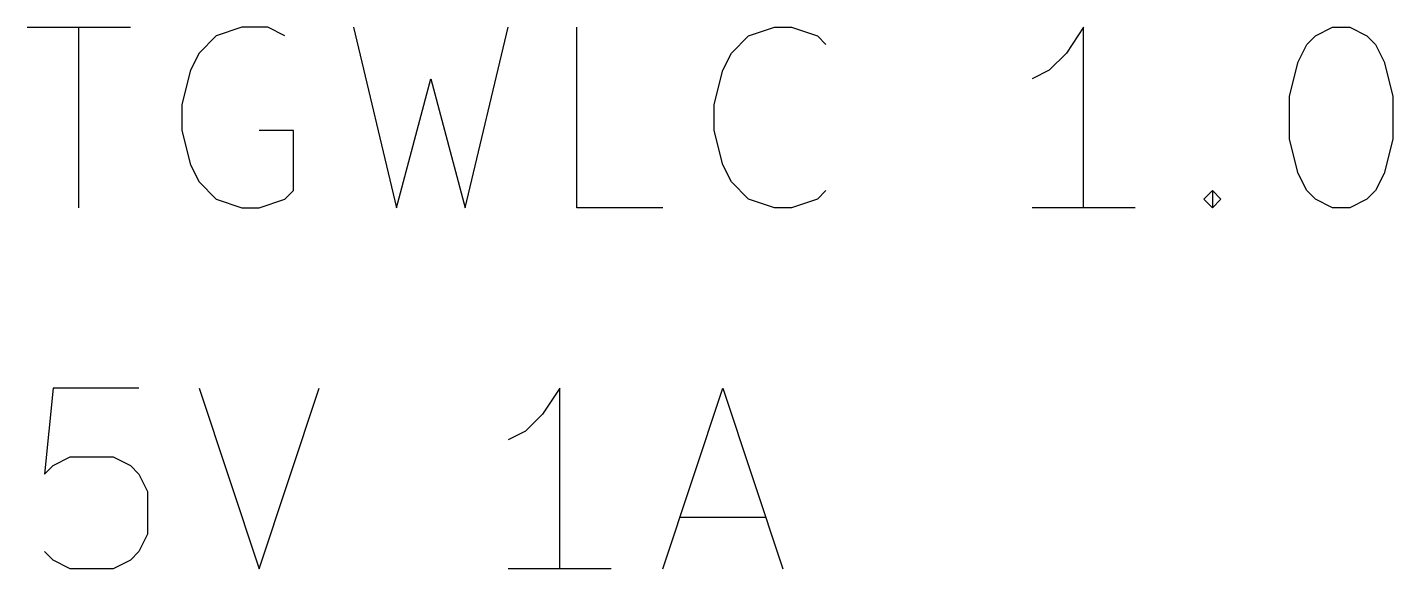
# Model space of a CAD drawing. Extents: x 174 to 996, y -337 to -30.
# Drawn here: x 174.19 to 181.77, y -32.87 to -29.87 of the extents above; entities outside this region: 4.
import ezdxf

# ---------------------------------------------------------------- set-up
doc = ezdxf.new("R2010")
doc.units = 0
doc.layers.add('BLACK', color=7, linetype='CONTINUOUS')

msp = doc.modelspace()

# ---------------------------------------------------------------- linework, layer by layer
at = {"layer": 'BLACK', "linetype": 'CONTINUOUS'}
for p, q in [((174.193922, -29.869819), (174.76535, -29.869819)), ((174.479636, -30.869819), (174.479636, -29.869819)), ((175.384398, -29.869819), (175.241541, -29.917438)), ((175.527255, -29.869819), (175.384398, -29.869819)), ((175.622493, -29.917438), (175.527255, -29.869819)), ((176.003446, -29.869819), (176.241541, -30.869819)), ((176.622493, -30.869819), (176.860589, -29.869819)), ((177.241541, -30.869819), (177.241541, -29.869819)), ((178.193922, -29.917438), (178.336779, -29.869819)), ((178.336779, -29.869819), (178.432017, -29.869819)), ((178.432017, -29.869819), (178.574874, -29.917438)), ((180.051065, -29.869819), (179.955827, -30.012676)), ((180.051065, -30.869819), (180.051065, -29.869819)), ((181.336779, -29.917438), (181.432017, -29.869819)), ((181.432017, -29.869819), (181.527255, -29.869819)), ((181.527255, -29.869819), (181.622493, -29.917438)), ((175.241541, -29.917438), (175.146303, -30.012676)), ((178.098684, -30.012676), (178.193922, -29.917438)), ((178.574874, -29.917438), (178.622493, -29.965057)), ((181.241541, -30.060295), (181.28916, -29.965057)), ((181.28916, -29.965057), (181.336779, -29.917438)), ((181.622493, -29.917438), (181.670112, -29.965057)), ((181.670112, -29.965057), (181.717731, -30.060295)), ((175.146303, -30.012676), (175.098684, -30.107914)), ((178.051065, -30.107914), (178.098684, -30.012676)), ((179.955827, -30.012676), (179.860589, -30.107914)), ((175.098684, -30.107914), (175.051065, -30.29839)), ((178.003446, -30.29839), (178.051065, -30.107914)), ((179.860589, -30.107914), (179.765351, -30.155533)), ((181.193922, -30.250771), (181.241541, -30.060295)), ((181.717731, -30.060295), (181.76535, -30.250771)), ((176.241541, -30.869819), (176.432017, -30.155533)), ((176.432017, -30.155533), (176.622493, -30.869819)), ((181.193922, -30.488866), (181.193922, -30.250771)), ((181.76535, -30.250771), (181.76535, -30.488866)), ((175.051065, -30.29839), (175.051065, -30.441247)), ((178.003446, -30.441247), (178.003446, -30.29839)), ((175.051065, -30.441247), (175.098684, -30.631723)), ((175.670112, -30.441247), (175.479636, -30.441247)), ((175.670112, -30.77458), (175.670112, -30.441247)), ((178.051065, -30.631723), (178.003446, -30.441247)), ((181.241541, -30.679342), (181.193922, -30.488866)), ((181.76535, -30.488866), (181.717731, -30.679342)), ((175.098684, -30.631723), (175.146303, -30.726961)), ((178.098684, -30.726961), (178.051065, -30.631723)), ((175.146303, -30.726961), (175.241541, -30.8222)), ((178.193922, -30.8222), (178.098684, -30.726961)), ((181.28916, -30.77458), (181.241541, -30.679342)), ((181.717731, -30.679342), (181.670112, -30.77458)), ((175.622493, -30.8222), (175.670112, -30.77458)), ((178.622493, -30.77458), (178.574874, -30.8222)), ((180.717732, -30.8222), (180.765351, -30.77458)), ((180.765351, -30.77458), (180.81297, -30.8222)), ((180.765351, -30.77458), (180.765351, -30.869819)), ((181.336779, -30.8222), (181.28916, -30.77458)), ((181.670112, -30.77458), (181.622493, -30.8222)), ((175.241541, -30.8222), (175.384398, -30.869819)), ((175.384398, -30.869819), (175.479636, -30.869819)), ((175.479636, -30.869819), (175.622493, -30.8222)), ((177.717731, -30.869819), (177.241541, -30.869819)), ((178.336779, -30.869819), (178.193922, -30.8222)), ((178.432017, -30.869819), (178.336779, -30.869819)), ((178.574874, -30.8222), (178.432017, -30.869819)), ((180.336779, -30.869819), (179.765351, -30.869819)), ((180.765351, -30.869819), (180.717732, -30.8222)), ((180.81297, -30.8222), (180.765351, -30.869819)), ((181.432017, -30.869819), (181.336779, -30.8222)), ((181.527255, -30.869819), (181.432017, -30.869819)), ((181.622493, -30.8222), (181.527255, -30.869819)), ((174.336779, -31.869819), (174.28916, -32.346009)), ((174.812969, -31.869819), (174.336779, -31.869819)), ((175.146303, -31.869819), (175.479636, -32.869819)), ((175.479636, -32.869819), (175.812969, -31.869819)), ((177.146303, -31.869819), (177.051065, -32.012676)), ((177.146303, -32.869819), (177.146303, -31.869819)), ((177.717732, -32.869819), (178.051065, -31.869819)), ((178.051065, -31.869819), (178.384398, -32.869819)), ((177.051065, -32.012676), (176.955827, -32.107914)), ((176.955827, -32.107914), (176.860589, -32.155533)), ((174.336779, -32.29839), (174.432017, -32.250771)), ((174.432017, -32.250771), (174.670112, -32.250771)), ((174.670112, -32.250771), (174.76535, -32.29839)), ((174.28916, -32.346009), (174.336779, -32.29839)), ((174.76535, -32.29839), (174.812969, -32.346009)), ((174.812969, -32.346009), (174.860588, -32.441247)), ((174.860588, -32.441247), (174.860588, -32.679342)), ((177.81297, -32.584104), (178.28916, -32.584104)), ((174.860588, -32.679342), (174.812969, -32.77458)), ((174.336779, -32.8222), (174.28916, -32.77458)), ((174.812969, -32.77458), (174.76535, -32.8222)), ((174.432017, -32.869819), (174.336779, -32.8222)), ((174.76535, -32.8222), (174.670112, -32.869819)), ((174.670112, -32.869819), (174.432017, -32.869819)), ((177.432017, -32.869819), (176.860589, -32.869819)), ((786, -39.5001), (996, -39.5001)), ((786, -336.5001), (786, -39.5001)), ((996, -39.5001), (996, -336.5001)), ((996, -336.5001), (786, -336.5001))]:
    msp.add_line(p, q, dxfattribs=at)

doc.saveas('drawing.dxf')
